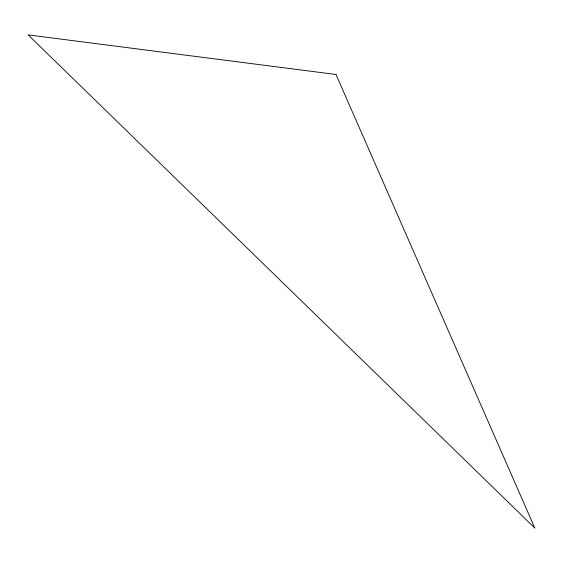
<?xml version="1.0" encoding="UTF-8"?>
<svg xmlns="http://www.w3.org/2000/svg" width="563" height="563" viewBox="0 0 563 563"><rect width="100%" height="100%" fill="white"/><g stroke="black" fill="none" stroke-linecap="round" stroke-linejoin="round"><path stroke-width="0.84" d="M335.991 74.485L28.15 34.892L534.85 528.108L335.991 74.485"/></g></svg>
